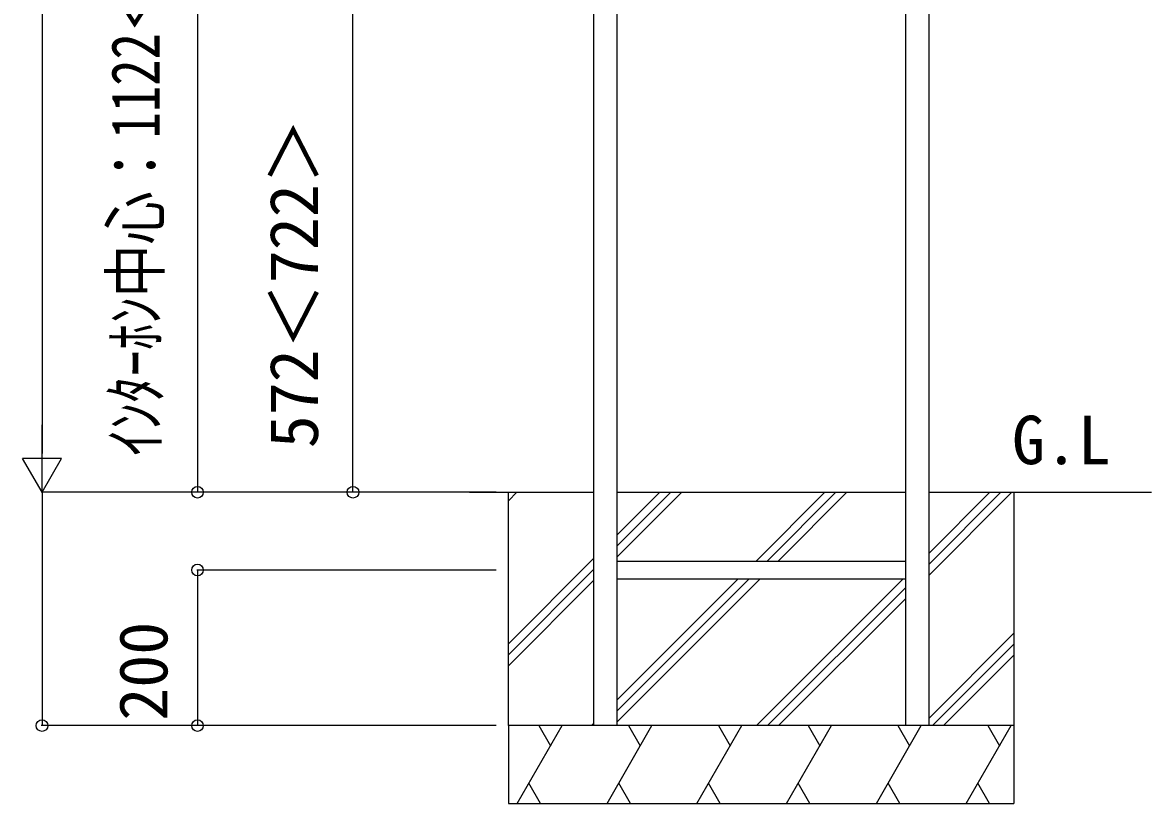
# Model space of a CAD drawing. Units: millimetres, scale not verified. Extents: x -4375 to 4375, y -6499 to 6472.
# Drawn here: x -2300 to -848, y -4149 to -3145 of the extents above; entities that cross this region are included whole.
import ezdxf
from ezdxf.enums import TextEntityAlignment as Align

# ---------------------------------------------------------------- set-up
doc = ezdxf.new("R2010")
doc.units = ezdxf.units.MM
doc.header["$LTSCALE"] = 30
for name, color, linetype in [('0-1_USER1', 3, 'Continuous'), ('0-2_YKK_A1', 4, 'Continuous'), ('0-3_YKK_D', 6, 'Continuous')]:
    doc.layers.add(name, color=color, linetype=linetype)
doc.styles.add('ＭＳ ゴシック', font='')
doc.styles.get('ＭＳ ゴシック').set_extended_font_data('MS Gothic')

msp = doc.modelspace()

# ---------------------------------------------------------------- linework, layer by layer
at = {"layer": '0-2_YKK_A1'}
for p, q in [((-1535.5, -2349.2), (-1535.5, -3749.2)), ((-1164.5, -2349.2), (-1164.5, -3749.2)), ((-1535.5, -2352.7), (-1535.5, -3749.2)), ((-1164.5, -2353.2), (-1164.5, -3749.2)), ((-1724.95, -3749.2), (-1565.5, -3749.2)), ((-1675, -3760.14), (-1664.06, -3749.2)), ((-1565.5, -3749.2), (-1565.5, -4049.2)), ((-1535.5, -3749.2), (-1164.5, -3749.2)), ((-1535.5, -3749.2), (-1535.5, -4049.2)), ((-1535.5, -3804.48), (-1480.22, -3749.2)), ((-1535.5, -3818.63), (-1466.07, -3749.2)), ((-1535.5, -3832.77), (-1451.93, -3749.2)), ((-1535.5, -3749.2), (-1164.5, -3749.2)), ((-1356.58, -3837.7), (-1268.08, -3749.2)), ((-1342.44, -3837.7), (-1253.94, -3749.2)), ((-1328.3, -3837.7), (-1239.8, -3749.2)), ((-1164.5, -3749.2), (-1164.5, -4049.2)), ((-1134.5, -3749.2), (-847.99, -3749.2)), ((-1134.5, -3749.2), (-1134.5, -4049.2)), ((-1134.5, -3827.75), (-1055.95, -3749.2)), ((-1134.5, -3841.89), (-1041.81, -3749.2)), ((-1134.5, -3856.03), (-1027.67, -3749.2)), ((-1675, -3943.98), (-1565.5, -3834.48)), ((-1535.5, -3837.7), (-1164.5, -3837.7)), ((-1675, -3958.13), (-1565.5, -3848.63)), ((-1535.5, -3860.7), (-1164.5, -3860.7)), ((-1535.5, -4016.62), (-1379.58, -3860.7)), ((-1535.5, -4030.76), (-1365.44, -3860.7)), ((-1535.5, -4044.9), (-1351.3, -3860.7)), ((-1355.95, -4049.2), (-1167.45, -3860.7)), ((-1675, -3972.27), (-1565.5, -3862.77)), ((-1341.81, -4049.2), (-1164.5, -3871.89)), ((-1327.67, -4049.2), (-1164.5, -3886.03)), ((-1134.5, -4039.88), (-1025, -3930.38)), ((-1129.68, -4049.2), (-1025, -3944.52)), ((-1115.54, -4049.2), (-1025, -3958.66)), ((-1025, -4049.2), (-1675, -4049.2)), ((-1675, -4049.2), (-1675, -4149.2)), ((-1663.62, -4149.2), (-1605.89, -4049.2)), ((-1635.89, -4049.2), (-1620.89, -4075.18)), ((-1568.08, -4049.2), (-1565.5, -4046.62)), ((-1548.15, -4149.2), (-1490.42, -4049.2)), ((-1520.42, -4049.2), (-1505.42, -4075.18)), ((-1432.68, -4149.2), (-1374.95, -4049.2)), ((-1404.95, -4049.2), (-1389.95, -4075.18)), ((-1317.21, -4149.2), (-1259.48, -4049.2)), ((-1289.48, -4049.2), (-1274.48, -4075.18)), ((-1201.74, -4149.2), (-1144.01, -4049.2)), ((-1174.01, -4049.2), (-1159.01, -4075.18)), ((-1086.27, -4149.2), (-1028.54, -4049.2)), ((-1058.54, -4049.2), (-1043.54, -4075.18)), ((-1025, -4049.2), (-1025, -4149.2)), ((-1633.62, -4149.2), (-1648.62, -4123.22)), ((-1518.15, -4149.2), (-1533.15, -4123.22)), ((-1402.68, -4149.2), (-1417.68, -4123.22)), ((-1287.21, -4149.2), (-1302.21, -4123.22)), ((-1171.74, -4149.2), (-1186.74, -4123.22)), ((-1056.27, -4149.2), (-1071.27, -4123.22)), ((-1675, -4149.2), (-1025, -4149.2))]:
    msp.add_line(p, q, dxfattribs=at)
for points in [[(-1535.5, -2349.2), (-1565.5, -2349.2), (-1565.5, -3749.2)], [(-1164.5, -2349.2), (-1134.5, -2349.2), (-1134.5, -3749.2)], [(-1134.5, -3749.2), (-1025, -3749.2), (-1025, -4049.2), (-1675, -4049.2), (-1675, -3749.2), (-1565.5, -3749.2)]]:
    msp.add_lwpolyline(points, dxfattribs=at)
at = {"layer": '0-3_YKK_D'}
for p, q in [((-2275, -2399.2), (-2275, -3699.2)), ((-2075, -2477.2), (-2075, -3749.2)), ((-1875, -3749.2), (-1875, -3027.2)), ((-2275, -3749.2), (-2275, -3662.6)), ((-2275, -3749.2), (-2300, -3705.9)), ((-2250, -3705.9), (-2300, -3705.9)), ((-2275, -3749.2), (-2250, -3705.9)), ((-1725.95, -3749.2), (-2276, -3749.2)), ((-1691, -3749.2), (-2276, -3749.2)), ((-2275, -3749.2), (-2275, -4049.2)), ((-1725.95, -3749.2), (-2076, -3749.2)), ((-1720.89, -3749.2), (-1876, -3749.2)), ((-1691, -3849.2), (-2076, -3849.2)), ((-2075, -3849.2), (-2075, -4049.2)), ((-1691, -4049.2), (-2276, -4049.2)), ((-1691, -4049.2), (-2076, -4049.2))]:
    msp.add_line(p, q, dxfattribs=at)
for centre in [(-2075, -3749.2), (-1875, -3749.2), (-2075, -3849.2), (-2275, -4049.2), (-2075, -4049.2)]:
    msp.add_circle(centre, 7.5, dxfattribs=at)

# ---------------------------------------------------------------- texts
at = {"layer": '0-1_USER1', "style": 'ＭＳ ゴシック'}
msp.add_text('G.L', height=62.32, dxfattribs=at).set_placement((-1027.35, -3731.81), align=Align.BOTTOM_LEFT)
at = {"layer": '0-3_YKK_D', "style": 'ＭＳ ゴシック', "width": 0.8}
msp.add_text('ｲﾝﾀｰﾎﾝ中心：1122＜1272＞', height=62.32, rotation=90, dxfattribs=at).set_placement((-2105.14, -3702.6), align=Align.BOTTOM_LEFT)
at = {"layer": '0-3_YKK_D', "style": 'ＭＳ ゴシック'}
for s, p in [('572＜722＞', (-1901.28, -3692.7)), ('200', (-2095, -4042.89))]:
    msp.add_text(s, height=62.32, rotation=90, dxfattribs=at).set_placement(p, align=Align.BOTTOM_LEFT)

doc.saveas('drawing.dxf')
